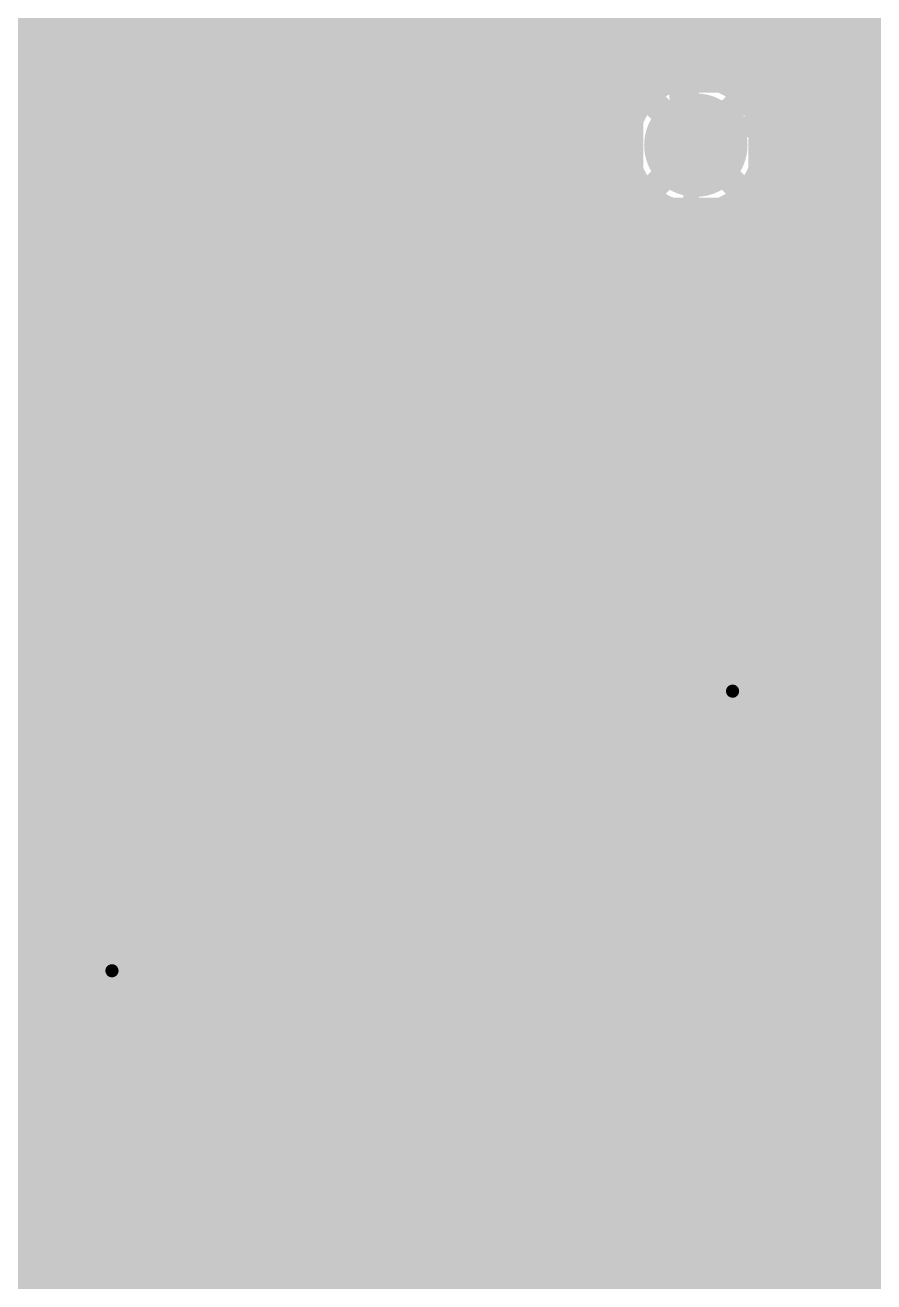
# Model space of a CAD drawing. Extents: x 0 to 95, y -50 to 50.
# Drawn here: x 24.65 to 32.86, y 23.75 to 35.91 of the extents above; entities that cross this region are included whole.
import ezdxf

# ---------------------------------------------------------------- set-up
doc = ezdxf.new("R2010")
doc.units = 0
doc.header["$MEASUREMENT"] = 0
doc.layers.get('0').update_dxf_attribs({"linetype": 'CONTINUOUS'})
for name, color, linetype in [('23-326-0_BOT', 7, 'CONTINUOUS'), ('23-326-0_DRD', 2, 'CONTINUOUS'), ('23-326-0_GND', 1, 'CONTINUOUS'), ('23-326-0_IN1', 3, 'CONTINUOUS'), ('23-326-0_SMT', 10, 'CONTINUOUS'), ('23-326-0_SPT', 14, 'CONTINUOUS'), ('23-326-0_SST', 9, 'CONTINUOUS'), ('23-326-0_TOP', 12, 'CONTINUOUS'), ('THRUHOLE_TAP', 8, 'CONTINUOUS')]:
    doc.layers.add(name, color=color, linetype=linetype)

# ---------------------------------------------------------------- blocks, each defined once
blk = doc.blocks.new('ROUND_37')
at = {"const_width": 0.35052}
blk.add_lwpolyline([(-0.17526, 0, 1), (0.17526, 0, 1)], format="xyb", close=True, dxfattribs=at)
blk = doc.blocks.new('ROUND_58')
at = {"const_width": 0.50038}
blk.add_lwpolyline([(-0.25019, 0, 1), (0.25019, 0, 1)], format="xyb", close=True, dxfattribs=at)
blk = doc.blocks.new('ROUND_59')
at = {"const_width": 0.0635}
blk.add_lwpolyline([(-0.03175, 0, 1), (0.03175, 0, 1)], format="xyb", close=True, dxfattribs=at)
blk = doc.blocks.new('ROUND_40')
at = {"const_width": 0.35052}
blk.add_lwpolyline([(-0.17526, 0, 1), (0.17526, 0, 1)], format="xyb", close=True, dxfattribs=at)
blk = doc.blocks.new('RECTANGLE_20')
blk.add_solid([(2.0066, 0.8636), (2.0066, -0.8636), (-2.0066, 0.8636), (-2.0066, -0.8636)])
blk = doc.blocks.new('RECTANGLE_21')
blk.add_solid([(0.6985, 0.8636), (0.6985, -0.8636), (-0.6985, 0.8636), (-0.6985, -0.8636)])
blk = doc.blocks.new('ROUND_64')
at = {"const_width": 0.10033}
blk.add_lwpolyline([(-0.050164, 0, 1), (0.050164, 0, 1)], format="xyb", close=True, dxfattribs=at)

msp = doc.modelspace()

# ---------------------------------------------------------------- linework, layer by layer
at = {"layer": '23-326-0_BOT'}
for points, const_width in [([(31.496, 47.3202), (31.496, 35.32632)], 0.254), ([(31.7246, 47.3202), (31.7246, 35.09518)], 0.254), ([(31.9532, 47.3202), (31.9532, 22.1107)], 0.254), ([(32.1818, 47.3202), (32.1818, 21.98878)], 0.254), ([(32.4104, 47.3202), (32.4104, 21.62302)], 0.254), ([(32.639, 47.3202), (32.639, 18.2626)], 0.254), ([(32.8676, 47.3202), (32.8676, 18.4912)], 0.254), ([(31.1404, 34.7472), (30.988, 34.8996), (30.97784, 38.24224), (27.94254, 41.26484), (27.94, 41.275)], 0.2032), ([(29.8958, 38.7096), (29.8958, 0.635)], 0.254), ([(30.1244, 38.481), (30.1244, 0.635)], 0.254), ([(30.353, 38.25494), (30.353, 0.635)], 0.254), ([(31.4071, 38.24224), (31.41726, 35.36696)], 0.254), ([(30.54604, 38.06444), (30.55874, 35.09772)], 0.254), ([(24.638, 37.64534), (24.638, 16.9418)], 0.254), ([(24.8666, 37.5158), (24.8666, 16.9418)], 0.254), ([(25.781, 37.45992), (25.781, 16.9418)], 0.254), ([(26.0096, 37.51326), (26.0096, 16.9418)], 0.254), ([(25.0952, 37.4396), (25.0952, 16.9418)], 0.254), ([(25.3238, 37.40658), (25.3238, 16.9418)], 0.254), ([(25.5524, 37.4142), (25.5524, 16.9418)], 0.254), ([(26.2382, 37.28466), (26.2382, 16.9418)], 0.254), ([(26.4668, 37.05606), (26.4668, 16.9418)], 0.254), ([(26.6954, 36.82746), (26.6954, 16.9418)], 0.254), ([(26.924, 36.59886), (26.924, 16.9418)], 0.254), ([(27.1526, 36.42614), (27.1526, 16.9418)], 0.254), ([(27.3812, 36.3982), (27.3812, 16.9418)], 0.254), ([(27.6098, 36.3982), (27.6098, 16.9418)], 0.254), ([(27.8384, 36.3982), (27.8384, 16.9418)], 0.254), ([(28.067, 36.3982), (28.067, 16.9418)], 0.254), ([(28.2956, 36.3982), (28.2956, 16.9418)], 0.254), ([(28.5242, 36.3982), (28.5242, 17.03578)], 0.254), ([(28.7528, 36.32708), (28.7528, 33.52292)], 0.254), ([(29.6672, 36.32708), (29.6672, 33.52292)], 0.254), ([(28.9814, 36.18992), (28.9814, 33.66008)], 0.254), ([(29.21, 36.14928), (29.21, 33.70072)], 0.254), ([(29.4386, 36.18992), (29.4386, 33.66008)], 0.254), ([(30.55366, 35.8394), (0.635, 35.8394)], 0.254), ([(57.15762, 35.8394), (31.41726, 35.8394)], 0.254), ([(30.55366, 35.6108), (0.635, 35.6108)], 0.254), ([(57.15762, 35.6108), (31.41726, 35.6108)], 0.254), ([(30.55366, 35.3822), (0.635, 35.3822)], 0.254), ([(57.15762, 35.3822), (31.41726, 35.3822)], 0.254), ([(30.5562, 35.1536), (0.635, 35.1536)], 0.254), ([(57.15762, 35.1536), (31.68396, 35.1536)], 0.254), ([(30.48254, 34.925), (0.635, 34.925)], 0.254), ([(53.98516, 34.925), (31.79572, 34.925)], 0.254), ([(30.46222, 34.6964), (0.635, 34.6964)], 0.254), ([(53.6829, 34.6964), (31.81858, 34.6964)], 0.254), ([(30.52064, 34.4678), (0.635, 34.4678)], 0.254), ([(53.57114, 34.4678), (31.76016, 34.4678)], 0.254), ([(30.5816, 34.35858), (30.5816, 3.72364)], 0.254), ([(31.7246, 34.39922), (31.7246, 22.14118)], 0.254), ([(30.68828, 34.2392), (17.0815, 34.2392)], 0.254), ([(31.496, 34.16808), (31.496, 22.09292)], 0.254), ([(53.55082, 34.2392), (31.59252, 34.2392)], 0.254), ([(30.8102, 34.15284), (30.8102, 3.90906)], 0.254), ([(31.0388, 34.0741), (31.0388, 3.97764)], 0.254), ([(31.2674, 34.07918), (31.2674, 21.94052)], 0.254), ([(53.60924, 34.0106), (17.42186, 34.0106)], 0.254), ([(53.77688, 33.782), (17.61998, 33.782)], 0.254), ([(28.78836, 33.5534), (17.74444, 33.5534)], 0.254), ([(57.15762, 33.5534), (29.63164, 33.5534)], 0.254), ([(28.60294, 33.3248), (17.82064, 33.3248)], 0.254), ([(57.15762, 33.3248), (29.81706, 33.3248)], 0.254), ([(28.53436, 33.0962), (17.85366, 33.0962)], 0.254), ([(57.15762, 33.0962), (29.88564, 33.0962)], 0.254), ([(28.54706, 32.8676), (17.84604, 32.8676)], 0.254), ([(57.15762, 32.8676), (29.87294, 32.8676)], 0.254), ([(28.64612, 32.639), (17.80032, 32.639)], 0.254), ([(57.15762, 32.639), (29.77388, 32.639)], 0.254), ([(28.7528, 32.51708), (28.7528, 23.23592)], 0.254), ([(29.6672, 32.51708), (29.6672, 23.23592)], 0.254), ([(28.90774, 32.4104), (17.70888, 32.4104)], 0.254), ([(28.9814, 32.37992), (28.9814, 23.37308)], 0.254), ([(29.21, 32.33928), (29.21, 23.41372)], 0.254), ([(29.4386, 32.37992), (29.4386, 23.37308)], 0.254), ([(57.15762, 32.4104), (29.50972, 32.4104)], 0.254), ([(57.15762, 32.1818), (17.5641, 32.1818)], 0.254), ([(59.182, 31.9532), (17.33042, 31.9532)], 0.254), ([(59.182, 31.7246), (17.02308, 31.7246)], 0.254), ([(59.182, 31.496), (17.39392, 31.496)], 0.254), ([(59.182, 31.2674), (17.6022, 31.2674)], 0.254), ([(59.182, 31.0388), (17.73428, 31.0388)], 0.254), ([(59.182, 30.8102), (17.81556, 30.8102)], 0.254), ([(59.182, 30.5816), (17.85112, 30.5816)], 0.254), ([(59.182, 30.353), (17.84858, 30.353)], 0.254), ([(49.94148, 30.1244), (17.80794, 30.1244)], 0.254), ([(44.82338, 29.8958), (17.72158, 29.8958)], 0.254), ([(44.61764, 29.6672), (17.58188, 29.6672)], 0.254), ([(44.5389, 29.4386), (17.36344, 29.4386)], 0.254), ([(44.54398, 29.21), (17.84096, 29.21)], 0.254), ([(44.63288, 28.9814), (17.84096, 28.9814)], 0.254), ([(44.86402, 28.7528), (17.84096, 28.7528)], 0.254), ([(49.67986, 28.5242), (17.84096, 28.5242)], 0.254), ([(49.94148, 28.2956), (17.84096, 28.2956)], 0.254), ([(59.182, 28.067), (17.84096, 28.067)], 0.254), ([(59.182, 27.8384), (17.84096, 27.8384)], 0.254), ([(59.182, 27.6098), (17.84096, 27.6098)], 0.254), ([(59.182, 27.3812), (17.84096, 27.3812)], 0.254), ([(59.182, 27.1526), (17.84096, 27.1526)], 0.254), ([(59.182, 26.924), (17.84096, 26.924)], 0.254), ([(59.182, 26.6954), (17.84096, 26.6954)], 0.254), ([(47.23638, 26.4668), (10.4648, 26.4668)], 0.254), ([(47.03064, 26.2382), (10.4648, 26.2382)], 0.254), ([(37.79774, 26.0096), (10.4648, 26.0096)], 0.254), ([(37.53612, 25.781), (10.46226, 25.781)], 0.254), ([(37.43706, 25.5524), (10.42924, 25.5524)], 0.254), ([(37.42436, 25.3238), (10.3505, 25.3238)], 0.254), ([(37.49294, 25.0952), (10.22096, 25.0952)], 0.254), ([(37.67836, 24.8666), (10.01776, 24.8666)], 0.254), ([(44.91228, 24.638), (9.65708, 24.638)], 0.254), ([(34.76244, 24.4094), (8.1153, 24.4094)], 0.254), ([(34.39922, 24.1808), (8.14324, 24.1808)], 0.254), ([(34.27476, 23.9522), (8.128, 23.9522)], 0.254), ([(34.24428, 23.7236), (8.0645, 23.7236)], 0.254)]:
    msp.add_lwpolyline(points, dxfattribs=dict(at, const_width=const_width))
at = {"layer": '23-326-0_BOT', "const_width": 0.254}
for points in [[(31.82112, 34.7472, 0.2958761), (31.41726, 35.36696)], [(30.55874, 35.09772, 0.136423), (30.46129, 34.7472)], [(30.45968, 34.7472, 0.4142136), (31.1404, 34.06648)], [(31.1404, 34.06648, 0.4142136), (31.82112, 34.7472)], [(29.21, 33.70072, 0.4142136), (28.52928, 33.02)], [(29.89072, 33.02, 0.4142136), (29.21, 33.70072)], [(28.52928, 33.02, 0.4142136), (29.21, 32.33928)], [(29.21, 32.33928, 0.4142136), (29.89072, 33.02)]]:
    msp.add_lwpolyline(points, format="xyb", dxfattribs=at)
at = {"layer": '23-326-0_DRD', "const_width": 0.254}
for points in [[(30.5054, 35.3822), (30.5054, 34.1122)], [(31.7754, 35.3822), (30.5054, 35.3822)], [(31.7754, 35.3822), (30.5054, 34.1122)], [(31.7754, 34.1122), (30.5054, 35.3822)], [(31.7754, 34.1122), (31.7754, 35.3822)], [(30.5054, 34.1122), (31.7754, 34.1122)], [(28.575, 33.655), (28.575, 32.385)], [(29.845, 33.655), (28.575, 33.655)], [(29.845, 33.655), (28.575, 32.385)], [(29.845, 32.385), (28.575, 33.655)], [(29.845, 32.385), (29.845, 33.655)], [(28.575, 32.385), (29.845, 32.385)], [(30.861, 30.099), (30.861, 28.829)], [(32.131, 30.099), (30.861, 30.099)], [(32.131, 30.099), (30.861, 28.829)], [(32.131, 28.829), (30.861, 30.099)], [(30.861, 30.099), (30.861, 28.829)], [(32.131, 30.099), (30.861, 30.099)], [(32.131, 30.099), (30.861, 28.829)], [(32.131, 28.829), (30.861, 30.099)], [(32.131, 28.829), (32.131, 30.099)], [(32.131, 28.829), (32.131, 30.099)], [(30.861, 28.829), (32.131, 28.829)], [(30.861, 28.829), (32.131, 28.829)], [(24.8539, 27.3939), (24.8539, 26.1239)], [(26.1239, 27.3939), (24.8539, 27.3939)], [(26.1239, 27.3939), (24.8539, 26.1239)], [(26.1239, 26.1239), (24.8539, 27.3939)], [(24.8539, 27.3939), (24.8539, 26.1239)], [(26.1239, 27.3939), (24.8539, 27.3939)], [(26.1239, 27.3939), (24.8539, 26.1239)], [(26.1239, 26.1239), (24.8539, 27.3939)], [(26.1239, 26.1239), (26.1239, 27.3939)], [(26.1239, 26.1239), (26.1239, 27.3939)], [(24.8539, 26.1239), (26.1239, 26.1239)], [(24.8539, 26.1239), (26.1239, 26.1239)]]:
    msp.add_lwpolyline(points, dxfattribs=at)
at = {"layer": '23-326-0_IN1', "const_width": 0.254}
for points in [[(29.9212, 49.149), (29.9212, 2.54)], [(30.1498, 49.149), (30.1498, 2.54)], [(30.3784, 49.149), (30.3784, 2.54)], [(30.607, 49.149), (30.607, 35.16884)], [(30.8356, 49.149), (30.8356, 35.35426)], [(31.0642, 49.149), (31.0642, 35.42284)], [(31.2928, 49.149), (31.2928, 35.41014)], [(31.5214, 49.149), (31.5214, 35.31108)], [(31.75, 49.149), (31.75, 35.04692)], [(31.9786, 49.149), (31.9786, 29.94152)], [(32.2072, 49.149), (32.2072, 18.15592)], [(26.7208, 38.2016), (26.7208, 8.763)], [(26.4922, 37.97554), (26.4922, 8.763)], [(26.9494, 37.846), (26.9494, 2.54)], [(26.2636, 37.72408), (26.2636, 8.763)], [(24.6634, 37.62756), (24.6634, 8.763)], [(26.035, 37.5666), (26.035, 27.1653)], [(27.178, 37.64534), (27.178, 2.54)], [(24.892, 37.50564), (24.892, 27.08402)], [(25.8064, 37.46754), (25.8064, 27.36088)], [(27.4066, 37.5158), (27.4066, 2.54)], [(28.321, 37.45992), (28.321, 16.7513)], [(25.1206, 37.43452), (25.1206, 27.3304)], [(25.3492, 37.40658), (25.3492, 27.42438)], [(25.5778, 37.41674), (25.5778, 27.43454)], [(27.6352, 37.4396), (27.6352, 16.00708)], [(27.8638, 37.40658), (27.8638, 16.21536)], [(28.0924, 37.4142), (28.0924, 16.29156)], [(28.5496, 36.66744), (28.5496, 17.05356)], [(29.6926, 36.34994), (29.6926, 2.54)], [(28.7782, 36.30422), (28.7782, 17.16532)], [(29.0068, 36.17976), (29.0068, 17.18818)], [(29.2354, 36.14928), (29.2354, 17.12976)], [(29.464, 36.20008), (29.464, 16.96212)], [(32.3342, 35.9156), (22.606, 35.9156)], [(32.385, 35.814), (32.385, 35.433)], [(32.385, 35.687), (22.606, 35.687)], [(32.385, 35.4584), (22.606, 35.4584)], [(44.069, 35.433), (32.385, 35.433)], [(32.4358, 35.433), (32.4358, 2.54)], [(32.6644, 35.433), (32.6644, 2.54)], [(32.893, 35.433), (32.893, 2.54)], [(30.66034, 35.2298), (22.606, 35.2298)], [(44.069, 35.2298), (31.61792, 35.2298)], [(30.51048, 35.0012), (22.606, 35.0012)], [(44.069, 35.0012), (31.77032, 35.0012)], [(30.45968, 34.7726), (22.606, 34.7726)], [(44.069, 34.7726), (31.81858, 34.7726)], [(30.49016, 34.544), (22.606, 34.544)], [(44.069, 34.544), (31.7881, 34.544)], [(31.75, 34.44494), (31.75, 30.09392)], [(30.61462, 34.3154), (22.606, 34.3154)], [(30.607, 34.32556), (30.607, 2.54)], [(44.069, 34.3154), (31.66618, 34.3154)], [(31.5214, 34.18332), (31.5214, 30.14218)], [(30.97784, 34.0868), (22.606, 34.0868)], [(30.8356, 34.14014), (30.8356, 29.62402)], [(31.0642, 34.07156), (31.0642, 29.98978)], [(31.2928, 34.08426), (31.2928, 30.1117)], [(44.069, 34.0868), (31.30042, 34.0868)], [(44.069, 33.8582), (22.606, 33.8582)], [(44.069, 33.6296), (22.606, 33.6296)], [(44.069, 33.401), (22.606, 33.401)], [(44.069, 33.1724), (22.606, 33.1724)], [(44.069, 32.9438), (22.606, 32.9438)], [(34.42208, 32.7152), (22.606, 32.7152)], [(34.28492, 32.4866), (22.606, 32.4866)], [(34.24428, 32.258), (22.606, 32.258)], [(34.28492, 32.0294), (22.606, 32.0294)], [(34.42208, 31.8008), (22.606, 31.8008)], [(44.069, 31.5722), (22.606, 31.5722)], [(44.069, 31.3436), (22.606, 31.3436)], [(44.069, 31.115), (22.606, 31.115)], [(44.069, 30.8864), (22.606, 30.8864)], [(44.069, 30.6578), (22.606, 30.6578)], [(44.069, 30.4292), (22.606, 30.4292)], [(44.069, 30.2006), (22.606, 30.2006)], [(31.04388, 29.972), (22.606, 29.972)], [(44.069, 29.972), (31.94812, 29.972)], [(30.87624, 29.7434), (22.606, 29.7434)], [(37.67836, 29.7434), (32.11576, 29.7434)], [(30.81782, 29.5148), (22.606, 29.5148)], [(37.49294, 29.5148), (32.17418, 29.5148)], [(30.8356, 29.30144), (30.8356, 2.54)], [(30.83814, 29.2862), (22.606, 29.2862)], [(37.42436, 29.2862), (32.15132, 29.2862)], [(30.9499, 29.0576), (22.606, 29.0576)], [(37.43706, 29.0576), (32.03956, 29.0576)], [(31.0642, 28.93822), (31.0642, 2.54)], [(31.9786, 28.98394), (31.9786, 18.29308)], [(31.25216, 28.829), (22.606, 28.829)], [(31.2928, 28.81376), (31.2928, 18.15592)], [(37.53612, 28.829), (31.7373, 28.829)], [(31.75, 28.83408), (31.75, 18.33372)], [(31.5214, 28.78328), (31.5214, 18.29308)], [(37.79774, 28.6004), (22.606, 28.6004)], [(40.49268, 28.3718), (22.606, 28.3718)], [(40.40378, 28.1432), (22.606, 28.1432)], [(40.3987, 27.9146), (22.606, 27.9146)], [(40.47744, 27.686), (22.606, 27.686)], [(40.68318, 27.4574), (22.606, 27.4574)], [(24.99614, 27.2288), (22.606, 27.2288)], [(44.069, 27.2288), (25.98166, 27.2288)], [(24.8539, 27.0002), (22.606, 27.0002)], [(44.069, 27.0002), (26.12644, 27.0002)], [(24.81072, 26.7716), (22.606, 26.7716)], [(44.069, 26.7716), (26.16962, 26.7716)], [(24.84374, 26.543), (22.606, 26.543)], [(44.069, 26.543), (26.13406, 26.543)], [(24.892, 26.43632), (24.892, 14.93012)], [(24.97582, 26.3144), (22.606, 26.3144)], [(44.069, 26.3144), (26.00198, 26.3144)], [(26.035, 26.3525), (26.035, 14.7193)], [(25.1206, 26.1874), (25.1206, 15.09776)], [(25.8064, 26.15692), (25.8064, 15.02156)], [(25.4, 26.0858), (22.606, 26.0858)], [(25.3492, 26.09342), (25.3492, 15.15618)], [(44.069, 26.0858), (25.5778, 26.0858)], [(25.5778, 26.0858), (25.5778, 15.13332)], [(44.069, 25.8572), (22.606, 25.8572)], [(44.069, 25.6286), (22.606, 25.6286)], [(44.069, 25.4), (22.606, 25.4)], [(44.069, 25.1714), (22.606, 25.1714)], [(44.069, 24.9428), (22.606, 24.9428)], [(40.77208, 24.7142), (22.606, 24.7142)], [(40.63492, 24.4856), (22.606, 24.4856)], [(40.59428, 24.257), (22.606, 24.257)], [(40.63492, 24.0284), (22.606, 24.0284)], [(40.77208, 23.7998), (22.606, 23.7998)]]:
    msp.add_lwpolyline(points, dxfattribs=at)
for points in [[(32.3088, 36.068, 0.1480684), (32.38558, 35.81439)], [(31.1404, 35.42792, 0.4142136), (30.45968, 34.7472)], [(31.82112, 34.7472, 0.4142136), (31.1404, 35.42792)], [(30.45968, 34.7472, 0.4142136), (31.1404, 34.06648)], [(31.1404, 34.06648, 0.4142136), (31.82112, 34.7472)], [(31.496, 30.14472, 0.4142136), (30.81528, 29.464)], [(31.496, 30.14472, 0.4142136), (30.81528, 29.464)], [(32.17672, 29.464, 0.4142136), (31.496, 30.14472)], [(32.17672, 29.464, 0.4142136), (31.496, 30.14472)], [(30.81528, 29.464, 0.4142136), (31.496, 28.78328)], [(30.81528, 29.464, 0.4142136), (31.496, 28.78328)], [(31.496, 28.78328, 0.4142136), (32.17672, 29.464)], [(31.496, 28.78328, 0.4142136), (32.17672, 29.464)], [(25.4889, 27.43962, 0.4142136), (24.80818, 26.7589)], [(25.4889, 27.43962, 0.4142136), (24.80818, 26.7589)], [(26.16962, 26.7589, 0.4142136), (25.4889, 27.43962)], [(26.16962, 26.7589, 0.4142136), (25.4889, 27.43962)], [(24.81072, 26.7589, 0.4142136), (25.4889, 26.08072)], [(24.81072, 26.7589, 0.4142136), (25.4889, 26.08072)], [(25.4889, 26.08072, 0.4142136), (26.16708, 26.7589)], [(25.4889, 26.08072, 0.4142136), (26.16708, 26.7589)]]:
    msp.add_lwpolyline(points, format="xyb", dxfattribs=at)
at = {"layer": '23-326-0_SST', "const_width": 0.1524}
for points in [[(29.845, 47.86376), (29.845, 34.6837), (30.44444, 34.08426), (30.44444, 48.46574), (29.845, 47.86376), (23.495, 47.86376), (22.89556, 48.46574), (30.44444, 48.46574)], [(31.09468, 35.78352), (31.09468, 33.63468), (22.24532, 33.63468), (22.24532, 39.02456), (22.89556, 39.02456), (22.89556, 34.08426), (23.495, 34.6837), (29.845, 34.6837)], [(32.96158, 35.54476), (32.7914, 35.60572), (32.62376, 35.60572), (32.45358, 35.54476), (32.45358, 35.18916), (32.62376, 35.13074), (32.7914, 35.13074), (32.96158, 35.18916), (32.96158, 35.54476), (33.13176, 35.60572), (33.2994, 35.60572), (33.46958, 35.54476), (33.46958, 35.18916), (33.2994, 35.13074), (33.13176, 35.13074), (32.96158, 35.18916)], [(33.46958, 34.64814), (32.45358, 34.64814), (32.62376, 34.52876)], [(22.89556, 34.08426), (30.44444, 34.08426)], [(32.96158, 33.57372), (32.96158, 33.92932), (32.7914, 34.04616), (32.62376, 34.04616), (32.45358, 33.92932), (32.45358, 33.57372), (33.46958, 33.57372)], [(32.639, 32.4866), (25.781, 32.4866), (25.781, 23.3934), (32.639, 23.3934), (32.639, 32.4866)], [(24.79548, 32.20974), (25.0952, 32.20974), (25.0952, 26.21026), (24.79548, 26.21026)], [(25.0825, 30.353), (21.9075, 30.353)], [(24.61514, 30.353), (24.61514, 30.0355)], [(24.7523, 30.353), (24.7523, 30.0355)], [(24.88946, 30.353), (24.88946, 30.0355)], [(25.02662, 30.353), (25.02662, 30.0355)], [(25.0825, 30.353), (25.0825, 30.0355)], [(25.0825, 30.27426), (21.9075, 30.27426)], [(25.0825, 30.1371), (21.9075, 30.1371)], [(25.0825, 30.0355), (21.9075, 30.0355)]]:
    msp.add_lwpolyline(points, dxfattribs=at)
msp.add_lwpolyline([(31.09468, 35.78352, 0.3400612), (31.3436, 36.10864)], format="xyb", dxfattribs=at)
at = {"layer": '23-326-0_TOP'}
for points, const_width in [([(27.94, 38.735), (27.94, 36.957), (29.464, 35.433), (36.195, 35.433), (36.86048, 36.09848), (38.0238, 36.09848)], 0.2032), ([(26.6954, 38.2651), (26.6954, 32.4358)], 0.254), ([(26.4668, 37.93998), (26.4668, 32.4358)], 0.254), ([(26.924, 37.87648), (26.924, 32.4358)], 0.254), ([(26.2382, 37.70122), (26.2382, 32.4358)], 0.254), ([(24.638, 37.64534), (24.638, 33.13938)], 0.254), ([(27.1526, 37.66312), (27.1526, 32.4358)], 0.254), ([(24.8666, 37.5158), (24.8666, 33.13938)], 0.254), ([(25.781, 37.45992), (25.781, 31.8897)], 0.254), ([(26.0096, 37.55136), (26.0096, 32.4358)], 0.254), ([(27.3812, 37.5285), (27.3812, 32.4358)], 0.254), ([(25.0952, 37.4396), (25.0952, 31.8897)], 0.254), ([(25.3238, 37.40658), (25.3238, 31.8897)], 0.254), ([(25.5524, 37.4142), (25.5524, 31.8897)], 0.254), ([(27.6098, 36.6776), (27.6098, 32.4358)], 0.254), ([(27.6352, 36.6522), (29.15158, 35.13328)], 0.254), ([(27.8384, 36.44646), (27.8384, 32.4358)], 0.254), ([(28.067, 36.21786), (28.067, 25.8318)], 0.254), ([(28.2956, 35.98926), (28.2956, 32.4358)], 0.254), ([(28.44546, 35.8394), (24.1427, 35.8394)], 0.254), ([(28.5242, 35.76066), (28.5242, 32.4358)], 0.254), ([(28.67406, 35.6108), (24.1427, 35.6108)], 0.254), ([(28.7528, 35.53206), (28.7528, 33.52292)], 0.254), ([(38.0238, 35.5981), (37.9984, 35.56), (36.957, 35.56), (36.322, 34.925), (31.369, 34.925), (31.115, 34.671), (31.0642, 34.671), (31.1404, 34.7472)], 0.2032), ([(28.90266, 35.3822), (24.1427, 35.3822)], 0.254), ([(28.9814, 35.30346), (28.9814, 33.66008)], 0.254), ([(29.13126, 35.1536), (24.1427, 35.1536)], 0.254), ([(38.0238, 35.09772), (37.12972, 35.09772), (36.449, 34.417), (33.782, 34.417), (33.02, 33.655), (33.02, 25.019), (27.305, 19.304), (27.305, 10.4394), (27.5082, 10.2362), (27.305, 10.2362)], 0.2032), ([(29.21, 35.08248), (29.21, 33.70072)], 0.254), ([(30.48254, 34.925), (24.1427, 34.925)], 0.254), ([(29.4386, 35.0012), (29.4386, 33.66008)], 0.254), ([(30.51048, 35.0012), (29.464, 35.0012)], 0.254), ([(29.6672, 35.0012), (29.6672, 33.52292)], 0.254), ([(29.8958, 35.0012), (29.8958, 32.4358)], 0.254), ([(30.1244, 35.0012), (30.1244, 32.4358)], 0.254), ([(30.353, 35.0012), (30.353, 25.8318)], 0.254), ([(30.46222, 34.6964), (24.1427, 34.6964)], 0.254), ([(30.52064, 34.4678), (24.1427, 34.4678)], 0.254), ([(33.22066, 34.4678), (31.76016, 34.4678)], 0.254), ([(33.24606, 34.4932), (31.77032, 34.4932)], 0.254), ([(31.9532, 34.4932), (31.9532, 32.4358)], 0.254), ([(32.1818, 34.4932), (32.1818, 32.4358)], 0.254), ([(32.4104, 34.4932), (32.4104, 32.4358)], 0.254), ([(32.639, 34.4932), (32.639, 33.8582)], 0.254), ([(33.24606, 34.4932), (32.72028, 33.96488)], 0.254), ([(32.8676, 34.4932), (32.8676, 34.1122)], 0.254), ([(30.5816, 34.35858), (30.5816, 32.4358)], 0.254), ([(31.7246, 34.39922), (31.7246, 32.4358)], 0.254), ([(30.68828, 34.2392), (24.1427, 34.2392)], 0.254), ([(31.496, 34.16808), (31.496, 32.4358)], 0.254), ([(32.99206, 34.2392), (31.59252, 34.2392)], 0.254), ([(30.8102, 34.15284), (30.8102, 32.4358)], 0.254), ([(31.0388, 34.0741), (31.0388, 32.4358)], 0.254), ([(31.2674, 34.07918), (31.2674, 32.4358)], 0.254), ([(32.76346, 34.0106), (24.1427, 34.0106)], 0.254), ([(32.60598, 33.782), (24.1427, 33.782)], 0.254), ([(28.78836, 33.5534), (24.1427, 33.5534)], 0.254), ([(32.5882, 33.5534), (29.63164, 33.5534)], 0.254), ([(32.5882, 33.655), (32.5882, 25.1968)], 0.254), ([(28.60294, 33.3248), (24.1427, 33.3248)], 0.254), ([(32.5882, 33.3248), (29.81706, 33.3248)], 0.254), ([(29.21, 31.242), (29.21, 33.02)], 0.635), ([(24.95042, 33.13938), (24.1427, 33.13938)], 0.254), ([(24.95042, 33.13938), (24.95042, 31.8897)], 0.254), ([(28.53436, 33.0962), (24.95042, 33.0962)], 0.254), ([(32.5882, 33.0962), (29.88564, 33.0962)], 0.254), ([(28.54706, 32.8676), (24.95042, 32.8676)], 0.254), ([(32.5882, 32.8676), (29.87294, 32.8676)], 0.254), ([(28.5623, 32.81172), (28.5623, 32.4358)], 0.254), ([(29.8577, 32.81172), (29.8577, 32.4358)], 0.254), ([(28.5623, 32.639), (24.95042, 32.639)], 0.254), ([(32.5882, 32.639), (29.8577, 32.639)], 0.254), ([(25.8953, 32.4104), (24.95042, 32.4104)], 0.254), ([(27.9527, 32.4358), (25.8953, 32.4358)], 0.254), ([(25.8953, 32.4358), (25.8953, 31.8897)], 0.254), ([(27.9527, 32.4358), (27.9527, 30.0482)], 0.254), ([(28.1813, 32.4104), (27.9527, 32.4104)], 0.254), ([(28.1813, 32.4358), (28.1813, 30.0482)], 0.254), ([(28.5623, 32.4358), (28.1813, 32.4358)], 0.254), ([(30.2387, 32.4358), (29.8577, 32.4358)], 0.254), ([(30.2387, 32.4358), (30.2387, 30.0482)], 0.254), ([(30.4673, 32.4104), (30.2387, 32.4104)], 0.254), ([(32.5247, 32.4358), (30.4673, 32.4358), (30.4673, 30.0482)], 0.254), ([(31.496, 32.4358), (31.496, 31.242)], 0.254), ([(32.5247, 32.4358), (32.5247, 30.0482)], 0.254), ([(32.5882, 32.4104), (32.5247, 32.4104)], 0.254), ([(25.8953, 32.1818), (24.95042, 32.1818)], 0.254), ([(28.1813, 32.1818), (27.9527, 32.1818)], 0.254), ([(30.4673, 32.1818), (30.2387, 32.1818)], 0.254), ([(32.5882, 32.1818), (32.5247, 32.1818)], 0.254), ([(25.8953, 31.9532), (24.95042, 31.9532)], 0.254), ([(25.8953, 31.8897), (24.95042, 31.8897)], 0.254), ([(28.1813, 31.9532), (27.9527, 31.9532)], 0.254), ([(30.4673, 31.9532), (30.2387, 31.9532)], 0.254), ([(32.5882, 31.9532), (32.5247, 31.9532)], 0.254), ([(23.495, 31.65856), (23.91156, 31.242), (26.924, 31.242)], 0.635), ([(28.1813, 31.7246), (27.9527, 31.7246)], 0.254), ([(30.4673, 31.7246), (30.2387, 31.7246)], 0.254), ([(32.5882, 31.7246), (32.5247, 31.7246)], 0.254), ([(28.1813, 31.496), (27.9527, 31.496)], 0.254), ([(30.4673, 31.496), (30.2387, 31.496)], 0.254), ([(32.5882, 31.496), (32.5247, 31.496)], 0.254), ([(29.21, 31.242), (29.21, 24.638)], 0.635), ([(31.496, 29.464), (31.496, 31.242)], 0.635), ([(31.496, 31.242), (31.496, 29.464)], 0.635), ([(28.1813, 31.2674), (27.9527, 31.2674)], 0.254), ([(30.4673, 31.2674), (30.2387, 31.2674)], 0.254), ([(32.5882, 31.2674), (32.5247, 31.2674)], 0.254), ([(30.4673, 31.242), (31.496, 31.242)], 0.254), ([(31.496, 30.0482), (31.496, 31.242)], 0.254), ([(28.1813, 31.0388), (27.9527, 31.0388)], 0.254), ([(30.4673, 31.0388), (30.2387, 31.0388)], 0.254), ([(32.5882, 31.0388), (32.5247, 31.0388)], 0.254), ([(28.1813, 30.8102), (27.9527, 30.8102)], 0.254), ([(30.4673, 30.8102), (30.2387, 30.8102)], 0.254), ([(32.5882, 30.8102), (32.5247, 30.8102)], 0.254), ([(24.95042, 30.5943), (24.95042, 30.18028)], 0.254), ([(25.8953, 30.5943), (24.95042, 30.5943)], 0.254), ([(25.8953, 30.5816), (24.95042, 30.5816)], 0.254), ([(25.0952, 30.5943), (25.0952, 25.16378)], 0.254), ([(25.3238, 30.5943), (25.3238, 24.93518)], 0.254), ([(25.5524, 30.5943), (25.5524, 24.70658)], 0.254), ([(25.781, 30.5943), (25.781, 24.47798)], 0.254), ([(25.8953, 30.5943), (25.8953, 30.0482)], 0.254), ([(28.1813, 30.5816), (27.9527, 30.5816)], 0.254), ([(30.4673, 30.5816), (30.2387, 30.5816)], 0.254), ([(32.5882, 30.5816), (32.5247, 30.5816)], 0.254), ([(25.8953, 30.353), (24.95042, 30.353)], 0.254), ([(28.1813, 30.353), (27.9527, 30.353)], 0.254), ([(30.4673, 30.353), (30.2387, 30.353)], 0.254), ([(32.5882, 30.353), (32.5247, 30.353)], 0.254), ([(24.95042, 30.18028), (22.03958, 30.18028)], 0.254), ([(24.638, 30.18028), (24.638, 28.23972)], 0.254), ([(24.8666, 30.18028), (24.8666, 28.23972)], 0.254), ([(25.8953, 30.1244), (17.80794, 30.1244)], 0.254), ([(27.9527, 30.0482), (25.8953, 30.0482)], 0.254), ([(26.0096, 30.0482), (26.0096, 24.24938)], 0.254), ([(26.2382, 30.0482), (26.2382, 23.97252)], 0.254), ([(26.4668, 30.0482), (26.4668, 22.97938)], 0.254), ([(26.6954, 30.0482), (26.6954, 22.97938)], 0.254), ([(26.924, 30.0482), (26.924, 25.8318)], 0.254), ([(27.1526, 30.0482), (27.1526, 25.8318)], 0.254), ([(27.3812, 30.0482), (27.3812, 25.8318)], 0.254), ([(27.6098, 30.0482), (27.6098, 25.8318)], 0.254), ([(27.8384, 30.0482), (27.8384, 25.8318)], 0.254), ([(28.1813, 30.1244), (27.9527, 30.1244)], 0.254), ([(28.5623, 30.0482), (28.1813, 30.0482)], 0.254), ([(28.2956, 30.0482), (28.2956, 25.8318)], 0.254), ([(28.5242, 30.0482), (28.5242, 25.8318)], 0.254), ([(28.5623, 30.0482), (28.5623, 25.8318)], 0.254), ([(30.2387, 30.0482), (29.8577, 30.0482)], 0.254), ([(29.8577, 30.0482), (29.8577, 25.8318)], 0.254), ([(29.8958, 30.0482), (29.8958, 25.8318)], 0.254), ([(30.1244, 30.0482), (30.1244, 25.8318)], 0.254), ([(30.4673, 30.1244), (30.2387, 30.1244)], 0.254), ([(32.5247, 30.0482), (30.4673, 30.0482)], 0.254), ([(30.5816, 30.0482), (30.5816, 25.8318)], 0.254), ([(30.8102, 30.0482), (30.8102, 25.8318)], 0.254), ([(31.0388, 30.0482), (31.0388, 25.8318)], 0.254), ([(31.2674, 30.0482), (31.2674, 25.8318)], 0.254), ([(31.496, 30.0482), (31.496, 25.8318)], 0.254), ([(31.7246, 30.0482), (31.7246, 24.3332)], 0.254), ([(31.9532, 30.0482), (31.9532, 24.5618)], 0.254), ([(32.1818, 30.0482), (32.1818, 24.7904)], 0.254), ([(32.4104, 30.0482), (32.4104, 25.019)], 0.254), ([(32.5882, 30.1244), (32.5247, 30.1244)], 0.254), ([(28.5623, 29.8958), (17.72158, 29.8958)], 0.254), ([(32.5882, 29.8958), (29.8577, 29.8958)], 0.254), ([(28.5623, 29.6672), (17.58188, 29.6672)], 0.254), ([(32.5882, 29.6672), (29.8577, 29.6672)], 0.254), ([(28.5623, 29.4386), (17.36344, 29.4386)], 0.254), ([(32.5882, 29.4386), (29.8577, 29.4386)], 0.254), ([(28.5623, 29.21), (17.84096, 29.21)], 0.254), ([(32.5882, 29.21), (29.8577, 29.21)], 0.254), ([(28.5623, 28.9814), (17.84096, 28.9814)], 0.254), ([(32.5882, 28.9814), (29.8577, 28.9814)], 0.254), ([(28.5623, 28.7528), (18.1737, 28.7528)], 0.254), ([(32.5882, 28.7528), (29.8577, 28.7528)], 0.254), ([(16.51, 27.94), (17.653, 27.94), (20.955, 24.638), (24.257, 24.638), (25.4, 23.495), (25.4, 21.49856)], 1.27), ([(28.5623, 28.5242), (18.43278, 28.5242)], 0.254), ([(32.5882, 28.5242), (29.8577, 28.5242)], 0.254), ([(28.5623, 28.2956), (18.66138, 28.2956)], 0.254), ([(24.95042, 28.23972), (22.03958, 28.23972)], 0.254), ([(24.95042, 28.23972), (24.95042, 25.3111)], 0.254), ([(32.5882, 28.2956), (29.8577, 28.2956)], 0.254), ([(28.5623, 28.067), (24.95042, 28.067)], 0.254), ([(32.5882, 28.067), (29.8577, 28.067)], 0.254), ([(28.5623, 27.8384), (24.95042, 27.8384)], 0.254), ([(32.5882, 27.8384), (29.8577, 27.8384)], 0.254), ([(28.5623, 27.6098), (24.95042, 27.6098)], 0.254), ([(32.5882, 27.6098), (29.8577, 27.6098)], 0.254), ([(28.5623, 27.3812), (24.95042, 27.3812)], 0.254), ([(32.5882, 27.3812), (29.8577, 27.3812)], 0.254), ([(28.5623, 27.1526), (24.95042, 27.1526)], 0.254), ([(32.5882, 27.1526), (29.8577, 27.1526)], 0.254), ([(23.495, 26.7589), (25.4889, 26.7589)], 0.635), ([(25.4889, 26.7589), (23.495, 26.7589)], 0.635), ([(28.5623, 26.924), (24.95042, 26.924)], 0.254), ([(32.5882, 26.924), (29.8577, 26.924)], 0.254), ([(24.95042, 26.7589), (23.495, 26.7589)], 0.254), ([(28.5623, 26.6954), (24.95042, 26.6954)], 0.254), ([(32.5882, 26.6954), (29.8577, 26.6954)], 0.254), ([(28.5623, 26.4668), (24.95042, 26.4668)], 0.254), ([(32.5882, 26.4668), (29.8577, 26.4668)], 0.254), ([(28.5623, 26.2382), (24.95042, 26.2382)], 0.254), ([(32.5882, 26.2382), (29.8577, 26.2382)], 0.254), ([(28.5623, 26.0096), (24.95042, 26.0096)], 0.254), ([(32.5882, 26.0096), (29.8577, 26.0096)], 0.254), ([(26.8732, 25.781), (24.95042, 25.781)], 0.254), ([(26.8732, 25.8318), (26.8732, 23.4442)], 0.254), ([(28.5623, 25.8318), (26.8732, 25.8318)], 0.254), ([(31.5468, 25.8318), (29.8577, 25.8318)], 0.254), ([(31.5468, 25.8318), (31.5468, 24.1554)], 0.254), ([(32.5882, 25.781), (31.5468, 25.781)], 0.254), ([(26.8732, 25.5524), (24.95042, 25.5524)], 0.254), ([(32.5882, 25.5524), (31.5468, 25.5524)], 0.254), ([(26.8732, 25.3238), (24.95042, 25.3238)], 0.254), ([(24.95042, 25.3111), (26.07564, 24.18334)], 0.254), ([(32.5882, 25.3238), (31.5468, 25.3238)], 0.254), ([(32.5882, 25.1968), (31.5468, 24.1554)], 0.254), ([(26.8732, 25.0952), (25.16378, 25.0952)], 0.254), ([(32.48406, 25.0952), (31.5468, 25.0952)], 0.254), ([(26.8732, 24.8666), (25.39238, 24.8666)], 0.254), ([(29.21, 22.733), (29.21, 24.638)], 0.635), ([(32.25546, 24.8666), (31.5468, 24.8666)], 0.254), ([(33.3248, 24.7142), (32.0294, 23.4188)], 0.254), ([(26.8732, 24.638), (25.62098, 24.638)], 0.254), ([(32.02686, 24.638), (31.5468, 24.638)], 0.254), ([(26.8732, 24.4094), (25.84958, 24.4094)], 0.254), ([(31.79826, 24.4094), (31.5468, 24.4094)], 0.254), ([(32.8676, 24.25446), (32.8676, 23.4188)], 0.254), ([(26.8732, 24.1808), (26.07818, 24.1808)], 0.254), ([(31.56966, 24.1808), (31.5468, 24.1808)], 0.254), ([(33.46958, 24.1808), (32.7914, 24.1808)], 0.254), ([(26.8732, 23.9522), (26.24836, 23.9522)], 0.254), ([(34.27476, 23.9522), (32.5628, 23.9522)], 0.254), ([(32.639, 24.02586), (32.639, 23.4188)], 0.254), ([(26.8732, 23.7236), (26.33726, 23.7236)], 0.254), ([(34.24428, 23.7236), (32.3342, 23.7236)], 0.254), ([(32.4104, 23.79726), (32.4104, 23.4188)], 0.254)]:
    msp.add_lwpolyline(points, dxfattribs=dict(at, const_width=const_width))
at = {"layer": '23-326-0_TOP', "const_width": 0.254}
for points in [[(29.1592, 35.1282, 0.1989124), (29.464, 35.00195)], [(29.1592, 35.1282, 0.1989124), (29.464, 35.00195)], [(30.51048, 35.0012, 0.0961154), (30.4612, 34.7472)], [(30.45968, 34.7472, 0.4142136), (31.1404, 34.06648)], [(31.1404, 34.06648, 0.3059201), (31.77032, 34.4932)], [(32.7152, 33.9598, 0.1989124), (32.58895, 33.655)], [(32.7152, 33.9598, 0.1989124), (32.58895, 33.655)], [(29.21, 33.70072, 0.4142136), (28.52928, 33.02)], [(29.89072, 33.02, 0.4142136), (29.21, 33.70072)], [(28.52928, 33.02, 0.0779388), (28.56196, 32.81161)], [(29.8577, 32.81172, 0.0779385), (29.89036, 33.02)], [(26.3652, 23.495, 0.1989124), (26.0825, 24.1775)], [(26.3652, 23.495, 0.1989124), (26.0825, 24.1775)]]:
    msp.add_lwpolyline(points, format="xyb", dxfattribs=at)

# ---------------------------------------------------------------- block references
at = {"layer": '23-326-0_BOT'}
for p in [(31.1404, 34.7472), (29.21, 33.02), (31.496, 29.464), (25.4889, 26.7589)]:
    msp.add_blockref('ROUND_37', p, dxfattribs=at)
at = {"layer": '23-326-0_GND'}
for name, p in [('ROUND_58', (31.1404, 34.7472)), ('ROUND_58', (29.21, 33.02)), ('ROUND_59', (31.496, 29.464)), ('ROUND_59', (25.4889, 26.7589))]:
    msp.add_blockref(name, p, dxfattribs=at)
at = {"layer": '23-326-0_IN1'}
for name, p in [('ROUND_40', (31.1404, 34.7472)), ('ROUND_37', (29.21, 33.02)), ('ROUND_37', (31.496, 29.464)), ('ROUND_37', (25.4889, 26.7589))]:
    msp.add_blockref(name, p, dxfattribs=at)
at = {"layer": '23-326-0_SMT'}
for name, p in [('RECTANGLE_21', (26.924, 31.242)), ('RECTANGLE_21', (29.21, 31.242)), ('RECTANGLE_21', (31.496, 31.242)), ('RECTANGLE_20', (29.21, 24.638))]:
    msp.add_blockref(name, p, dxfattribs=at)
at = {"layer": '23-326-0_SPT'}
for name, p in [('RECTANGLE_21', (26.924, 31.242)), ('RECTANGLE_21', (29.21, 31.242)), ('RECTANGLE_21', (31.496, 31.242)), ('RECTANGLE_20', (29.21, 24.638))]:
    msp.add_blockref(name, p, dxfattribs=at)
at = {"layer": '23-326-0_TOP'}
for name, p in [('ROUND_37', (31.1404, 34.7472)), ('ROUND_37', (29.21, 33.02)), ('RECTANGLE_21', (26.924, 31.242)), ('RECTANGLE_21', (29.21, 31.242)), ('RECTANGLE_21', (31.496, 31.242)), ('ROUND_37', (31.496, 29.464)), ('ROUND_37', (25.4889, 26.7589)), ('RECTANGLE_20', (29.21, 24.638))]:
    msp.add_blockref(name, p, dxfattribs=at)
at = {"layer": 'THRUHOLE_TAP'}
for p in [(31.1404, 34.7472), (29.21, 33.02), (31.496, 29.464), (25.4889, 26.7589)]:
    msp.add_blockref('ROUND_64', p, dxfattribs=at)

doc.saveas('drawing.dxf')
